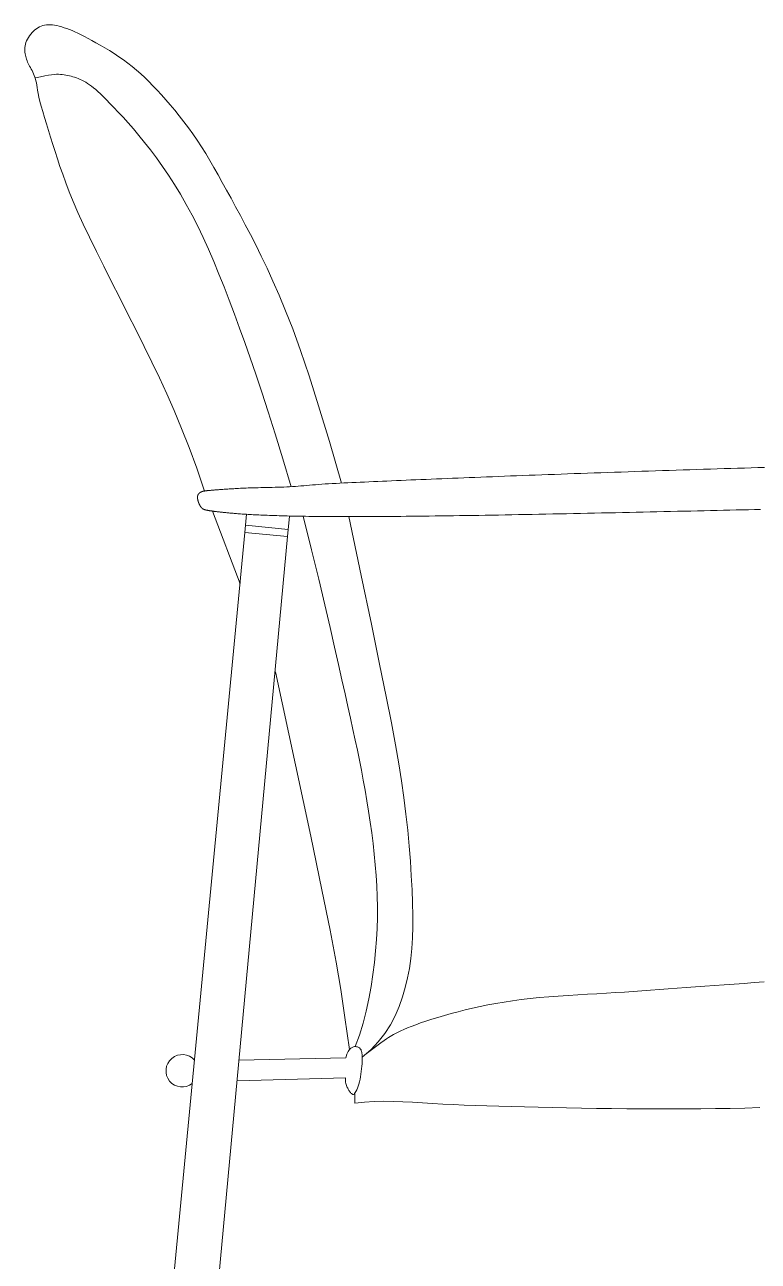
# Model space of a CAD drawing. Header units: metres. Extents: x -48 to 2360, y -1392 to 453.
# Drawn here: x 1304.758 to 1305.059, y 357.329 to 357.836 of the extents above; entities that cross this region are included whole.
import ezdxf

# ---------------------------------------------------------------- set-up
doc = ezdxf.new("R2010")
doc.units = ezdxf.units.M
doc.layers.get('0').update_dxf_attribs({"color": 200})
doc.layers.add('corte3', color=215, linetype='Continuous', lineweight=5)

# ---------------------------------------------------------------- blocks, each defined once
blk = doc.blocks.new('mesas y sillas de cafeteria')
for p, q in [((49.54799182636907, -14.29232031655556), (49.54869526156745, -14.28488210684554)), ((49.56549935613475, -14.29397601236997), (49.56629223037908, -14.28559206327918))]:
    blk.add_line(p, q)
for points in [[(49.53146824942451, -14.27532335044452), (49.52823059016737, -14.26598081426528), (49.52510004167289, -14.25747173149284), (49.52204336315754, -14.24965512449489), (49.51902731382961, -14.24239001564092), (49.51601865291104, -14.23553542730224), (49.51298413961376, -14.22895038184288), (49.50989053315152, -14.22249390163415), (49.50670459274352, -14.21602500904191), (49.50340838144712, -14.20943997060385), (49.50004517769958, -14.20278402949771), (49.49667356378995, -14.1961396730876), (49.49335212199639, -14.18958938871219), (49.49013943460614, -14.18321566373015), (49.48709408390187, -14.17710098548923), (49.48427465216719, -14.17132784134446), (49.4817397216857, -14.16597871863996), (49.47953120039074, -14.16111235537574), (49.4776242988064, -14.15669249214079), (49.47597755311199, -14.15265912016548), (49.47454949947587, -14.14895223067651), (49.47329867407916, -14.1455118149097), (49.47218361309297, -14.14227786409356), (49.47116285269021, -14.13919036946209), (49.47019492904747, -14.13618932224381), (49.4692473821442, -14.13322945462642), (49.46832376716247, -14.13032446261059), (49.46743664309452, -14.1275027831507), (49.46659856892347, -14.12479285320478), (49.46582210364159, -14.12222310973084), (49.46511980623745, -14.1198219896778), (49.46450423569604, -14.11761793000733), (49.46398795100959, -14.11563936767561), (49.46357809642177, -14.11390520510213), (49.4632601572157, -14.11239620659398), (49.46301420393502, -14.11108360192702), (49.46282030711882, -14.10993862087344), (49.46265853731074, -14.10893249319997), (49.46250896504807, -14.10803644868611), (49.46235166087808, -14.10722171710222), (49.46216669533624, -14.10645952822233), (49.46193893108011, -14.10572575645347), (49.46167239920942, -14.10501485474742), (49.46137592294053, -14.10432592068173), (49.46105832548801, -14.10365805183937), (49.46072843006459, -14.10301034580698), (49.46039505988756, -14.10238190016389), (49.46006703816693, -14.10177181249674), (49.45975318811998, -14.10117918038668), (49.45946080742578, -14.10060256899669), (49.45919109163242, -14.10003841383514), (49.45894371074519, -14.09948261799036), (49.45871833478213, -14.09893108454889), (49.45851463374856, -14.09837971659908), (49.45833227765434, -14.0978244172311), (49.45817093651294, -14.09726108953146), (49.45803028033515, -14.09668563658488), (49.45791115755583, -14.09609471309523), (49.45781913030351, -14.09548798018295), (49.45776093912991, -14.09486585058949), (49.45774332459496, -14.09422873704352), (49.457773027244, -14.09357705228467), (49.45785678763787, -14.09291120905073), (49.45800134632645, -14.09223162006856), (49.45821344386331, -14.0915386980796), (49.45849742120572, -14.09083432271655), (49.45884802093224, -14.09012624121169), (49.45925758602334, -14.08942366770134), (49.45971845945678, -14.08873581630723), (49.46022298421485, -14.08807190116931), (49.46076350327803, -14.08744113641478), (49.46133235962407, -14.08685273617448), (49.46192189623707, -14.0863159145847), (49.46252629420906, -14.08583835437275), (49.4631470870836, -14.08542161268451), (49.46378764651217, -14.08506571526232), (49.46445134415717, -14.0847706878485), (49.46514155166824, -14.08453655618541), (49.46586164070868, -14.08436334602084), (49.46661498292724, -14.08425108308984), (49.46740494998176, -14.08419979314203), (49.4682340136269, -14.08420907356776), (49.46910104599647, -14.08427680834211), (49.47000401931746, -14.08440045310272), (49.47094090582686, -14.08457746346903), (49.47190967774895, -14.08480529507506), (49.47290830731617, -14.08508140354752), (49.47393476676189, -14.08540324451496), (49.47498702831672, -14.08576827360048), (49.47606534184797, -14.08617530855736), (49.47717906780599, -14.08662861559606), (49.47833984427507, -14.08713382304632), (49.47955930934313, -14.0876965592397), (49.48084910109537, -14.0883224525096), (49.48222085762336, -14.0890171311803), (49.48368621700774, -14.08978622359064), (49.48525681733827, -14.0906353580649), (49.48693851136522, -14.09156819199052), (49.48871401046563, -14.09258049897653), (49.49056024068705, -14.09366608168057), (49.4924541280734, -14.09481874276571), (49.49437259867227, -14.09603228489323), (49.49629257851939, -14.09730051072256), (49.49819099366414, -14.09861722291498), (49.50004477015136, -14.09997622413175), (49.50183719708457, -14.10137385436428), (49.50357701581652, -14.10281660293367), (49.5052793307641, -14.1043134964857), (49.5069592463451, -14.10587356167161), (49.5086318669737, -14.10750582513901), (49.51031229706587, -14.10921931354096), (49.51201564103849, -14.11102305352142), (49.51375700330482, -14.11292607173527), (49.51554679036963, -14.11493495049217), (49.51737661706102, -14.11704649476633), (49.51923340030135, -14.11925506519219), (49.52110405700387, -14.12155502240785), (49.52297550408821, -14.12394072704774), (49.5248346584749, -14.12640653975177), (49.52666843707811, -14.12894682115257), (49.52846375681838, -14.13155593188822), (49.53021224753775, -14.13423038271139), (49.53192439080431, -14.13697528484226), (49.53361538110585, -14.13979789961741), (49.53530041293743, -14.14270548837703), (49.53699468078867, -14.14570531245408), (49.53871337915461, -14.14880463318332), (49.54047170252306, -14.15201071190859), (49.5422848453918, -14.15533080996101), (49.54416583084185, -14.15877686850581), (49.54611899635984, -14.16237954800636), (49.54814650801836, -14.16617418875285), (49.55025053189365, -14.17019613103548), (49.55243323406376, -14.17448071514809), (49.55469678060308, -14.17906328137724), (49.55704333758604, -14.18397917001676), (49.55947507109249, -14.18926372135502), (49.5620044947691, -14.19499725450805), (49.56468551255148, -14.20144000388245), (49.56758237594386, -14.20889718271974), (49.57075933645592, -14.21767400425233), (49.57428064559463, -14.22807568171265), (49.57821055486329, -14.2404074283404), (49.58261331577251, -14.25497445736619), (49.58755317982559, -14.2720819820297)], [(49.4622213296725, -14.10601314265114), (49.46426673358656, -14.10551636037053), (49.46601090182867, -14.10513613758121), (49.46749388404987, -14.10485910318312), (49.46875572989939, -14.10467188607618), (49.46983648902642, -14.1045611151585), (49.4707762110811, -14.10451341933003), (49.47161494571083, -14.10451542749433), (49.47239274256845, -14.10455376854406), (49.47314368836214, -14.10461736555044), (49.4738780180478, -14.10470431823342), (49.47460000364754, -14.1048150204806), (49.4753139171853, -14.1049498661796), (49.47602403067231, -14.10510924921618), (49.47673461613431, -14.10529356348525), (49.47744994559162, -14.10550320286347), (49.4781742910609, -14.10573856124574), (49.47891098827222, -14.10600042678016), (49.47965962779199, -14.10629116466589), (49.48041886389456, -14.1066135343608), (49.48118735085063, -14.10697029533185), (49.48196374294457, -14.10736420703506), (49.48274669444163, -14.10779802893376), (49.48353485961979, -14.10827452048943), (49.48432689275342, -14.10879644116176), (49.48512544008281, -14.10936945098365), (49.48594911569944, -14.11001081224822), (49.48682052565982, -14.11074068783273), (49.48776227602048, -14.11157924060535), (49.48879697283792, -14.11254663343243), (49.48994722217321, -14.11366302918395), (49.49123563007743, -14.11494859073355), (49.4926848026098, -14.11642348094756), (49.4943105104494, -14.11810409745158), (49.49610118274904, -14.11999177691541), (49.49803841328958, -14.1220840907572), (49.50010379584728, -14.12437861040053), (49.50227892420207, -14.12687290726717), (49.50454539212569, -14.12956455278254), (49.50688479340261, -14.13245111836295), (49.50927872180364, -14.13553017543563), (49.5117096552367, -14.13879916167753), (49.51416360810344, -14.14225497979533), (49.51662747893624, -14.14589439874908), (49.5190881662611, -14.14971418750247), (49.52153256861038, -14.15371111501918), (49.52394758451101, -14.15788195025743), (49.52632011249898, -14.16222346218274), (49.52863705109394, -14.16673241975514), (49.53088956150623, -14.17140577506143), (49.53308585562536, -14.17624121270455), (49.53523840801881, -14.18123660041419), (49.53735969324953, -14.18638980591277), (49.53946218588226, -14.1916986969245), (49.54155836047994, -14.19716114118273), (49.5436606916137, -14.20277500640987), (49.54578165384464, -14.20853816033377), (49.54793756934032, -14.21447540898043), (49.55016015067758, -14.22071931156097), (49.55248495803153, -14.22742936558825), (49.55494755158179, -14.23476506857151), (49.55758349150165, -14.24288591801815), (49.56042833797255, -14.25195141144832), (49.56351765117051, -14.26212104636579), (49.56688699127244, -14.27355432027798)], [(49.75935403784479, -14.28286309851683), (49.7568937790611, -14.28292048422736), (49.75440131736923, -14.28297859713348), (49.75187776135772, -14.28303739254625), (49.74932443362832, -14.28309681913743), (49.74674271028198, -14.28315682390166), (49.7441339674142, -14.28321735384452), (49.74149958112775, -14.28327835596792), (49.73884092751996, -14.28333977727561), (49.7361593826945, -14.2834015647677), (49.73345632274595, -14.28346366544974), (49.73073312377801, -14.28352602632003), (49.72799116189071, -14.28358859438231), (49.72523181317956, -14.2836513166385), (49.72245645374915, -14.28371414009234), (49.71966645969678, -14.28377701174577), (49.71686320712161, -14.2838398786007), (49.71404807212548, -14.28390268765725), (49.71122243080754, -14.2839653859246), (49.70838765926601, -14.28402792039378), (49.70554513360275, -14.28409023807944), (49.702696229916, -14.28415228597441), (49.69984232430488, -14.2842140110879), (49.69698479286944, -14.28427536041636), (49.69412501171337, -14.28433628096536), (49.6912643569276, -14.28439671973683), (49.68840420462402, -14.28445662373269), (49.68554593089084, -14.28451593995487), (49.68269091183447, -14.28457461540529), (49.67984052355405, -14.28463259708951), (49.6769961421478, -14.28468983200582), (49.67415914371577, -14.28474626715797), (49.67133090435618, -14.28480184954969), (49.66851280017454, -14.2848565261811), (49.66570620726361, -14.28491024405412), (49.66291250172708, -14.2849629501743), (49.66013305966317, -14.28501459153995), (49.6573692571701, -14.28506511515661), (49.65462247035157, -14.28511446802622), (49.65189407530579, -14.28516259714888), (49.64918544813099, -14.28520944952834), (49.64649796492995, -14.28525497216833), (49.64383300179998, -14.28529911206533), (49.64119193484021, -14.28534181623036), (49.6385761401516, -14.28538303165806), (49.63598699383328, -14.28542270535763), (49.63342587198622, -14.28546078432373), (49.63089415071136, -14.28549721556374), (49.6283932061051, -14.28553194607957), (49.62592441426932, -14.28556492287316), (49.62348915130224, -14.28559609294643), (49.62108873923989, -14.28562540606981), (49.61872428385323, -14.28565282309137), (49.61639683685371, -14.28567830762586), (49.61410744994737, -14.28570182329167), (49.61185717484386, -14.28572333370357), (49.6096470632483, -14.28574280247813), (49.60747816687126, -14.28576019323009), (49.60535153741966, -14.28577546957604), (49.6032680103408, -14.28578860620837), (49.60122755603788, -14.28579962212461), (49.59922992865086, -14.28580854739084), (49.59727488232329, -14.28581541208041), (49.5953621711933, -14.28582024626485), (49.59349154940628, -14.28582308001387), (49.59166277109853, -14.28582394340265), (49.58987559041543, -14.28582286649726), (49.58812970743293, -14.28581988214137), (49.58642460596184, -14.28581503424721), (49.58475971575808, -14.28580836950277), (49.58313446656666, -14.28579993458879), (49.58154828813895, -14.28578977619691), (49.58000061022631, -14.28577794100784), (49.57849086257374, -14.28576447570413), (49.57701847493536, -14.28574942697196), (49.57558287705888, -14.28573284150116), (49.57418349869658, -14.28571476597062), (49.57281976959257, -14.28569524706654), (49.57149111950002, -14.28567433147327), (49.57019697817123, -14.28565206587882), (49.56893677535209, -14.28562849696391), (49.56770994079216, -14.28560367141654), (49.56651590424281, -14.28557763592289), (49.5653540954545, -14.28555043716187), (49.56422394417496, -14.28552212182149), (49.56312488015374, -14.28549273658791), (49.56205633314039, -14.28546232814369), (49.5610177328881, -14.28543094317502), (49.56000850914279, -14.28539862836806), (49.55902809165582, -14.28536543040173), (49.55807591017492, -14.28533139596948), (49.55715139445329, -14.2852965717484), (49.55625397423955, -14.28526100442832), (49.55538307927873, -14.28522474069177), (49.55453813932672, -14.28518782722495), (49.55371858413127, -14.2851503107122), (49.5529238434392, -14.28511223783607), (49.55215334700461, -14.28507365528458), (49.55140652457521, -14.28503460974207), (49.55068280589967, -14.2849951478911), (49.54998162072843, -14.28495531641965), (49.54930239881105, -14.28491516200847), (49.54864456989617, -14.28487473134737), (49.54800756373788, -14.28483407111526), (49.54739081008211, -14.28479322800194), (49.54679373867748, -14.28475224868998), (49.5462157792781, -14.28471117986555), (49.54565636162897, -14.2846700682112), (49.54511491548055, -14.28462896041674), (49.54459087058513, -14.28458790315926), (49.54408365669042, -14.28454694312859), (49.5435927035478, -14.2845061270109), (49.54311744090501, -14.28446550148874), (49.54265729851522, -14.28442511324283), (49.54221170612163, -14.28438500896664), (49.54178010533087, -14.28434523350734), (49.54136198515698, -14.28430582440342), (49.54095684645745, -14.28426681735073), (49.54056419010431, -14.2842282480633), (49.5401835169605, -14.28419015223517), (49.53981432788532, -14.28415256556946), (49.53945612374719, -14.28411552377293), (49.53910840540902, -14.28407906254506), (49.53877072114938, -14.28404321027119), (49.53844280887552, -14.28400796604546), (49.53812445391668, -14.28397332164241), (49.53781544159392, -14.28393926883837), (49.53751555723011, -14.28390579941151), (49.53722458614902, -14.28387290513092), (49.53694231367626, -14.28384057777657), (49.5366685251347, -14.28380880912118), (49.53640301769792, -14.2837775891112), (49.53614563595329, -14.28374690037163), (49.53589623634161, -14.28371672369212), (49.53565467529825, -14.2836870398678), (49.53542080926218, -14.28365782969377), (49.53519449467331, -14.28362907396149), (49.53497558796607, -14.28360075346427), (49.53476394558584, -14.28357284899539), (49.53455942396158, -14.28354534134996), (49.53436187954139, -14.28351821131764), (49.53417116875789, -14.28349143969535), (49.53398714804825, -14.28346500727275), (49.5338096738551, -14.28343889485222), (49.5336386026147, -14.28341308321433), (49.53347379076695, -14.28338755316145), (49.53331509474719, -14.28336228548324), (49.53316237099716, -14.2833372609748), (49.53301547595129, -14.2833124604258), (49.5328742660522, -14.28328786463317), (49.53273859773617, -14.283263454392), (49.53260832744127, -14.28323921049196), (49.53248331160557, -14.28321511372633), (49.53236340666899, -14.28319114489022), (49.53224846906687, -14.28316728477512), (49.53213835524275, -14.28314351417794), (49.53203292163289, -14.28311981388833), (49.53193202467355, -14.28309616470142), (49.53183552080282, -14.28307254741048), (49.53174326646331, -14.28304894280882), (49.53165511808947, -14.2830253316879), (49.5315709321203, -14.28300169484282), (49.53149056499387, -14.28297801307053), (49.531413873151, -14.28295426715522), (49.53134071302793, -14.28293043789745), (49.53127094106276, -14.28290650609051), (49.53120441369811, -14.28288245252406), (49.53114098736569, -14.28285825799503), (49.53108051850813, -14.28283390329307), (49.5310228635617, -14.2828093692151), (49.5309678789672, -14.28278463655079), (49.53091542116272, -14.28275968609887), (49.53086534658451, -14.28273449864719), (49.53081751167065, -14.28270905499085), (49.53077177286195, -14.28268333592496), (49.5307279865965, -14.28265732224099), (49.53068600931238, -14.28263099473588), (49.53064569744402, -14.28260433419564), (49.53060690743678, -14.28257732142083), (49.53056949972324, -14.28254993800874), (49.53053335073582, -14.28252216879082), (49.5304983409078, -14.28249399941524), (49.5304643506679, -14.28246541551925), (49.53043126045122, -14.28243640274559), (49.53039895068468, -14.28240694673332), (49.53036730179974, -14.28237703312334), (49.53033619422877, -14.28234664756019), (49.5303055243985, -14.28231577891711), (49.53027525271409, -14.2822844289949), (49.53024535558234, -14.28225260282488), (49.53021580939912, -14.28222030544202), (49.53018659057216, -14.28218754187947), (49.53015767550005, -14.28215431717399), (49.53012904058505, -14.28212063635328), (49.53010066223123, -14.28208650445413), (49.53007252083898, -14.28205192731548), (49.53004461280398, -14.28201691401773), (49.53001693852184, -14.28198147443254), (49.5299894983882, -14.28194561844975), (49.52996229279506, -14.28190935594648), (49.52993532214077, -14.28187269680529), (49.52990858681642, -14.28183565090694), (49.52988208722218, -14.28179822813399), (49.52985582374731, -14.2817604383672), (49.52982979679291, -14.28172229149095), (49.52980400674915, -14.28168379738054), (49.52977845401165, -14.28164496592217), (49.52975313897605, -14.28160580699841), (49.52972806203798, -14.28156633048638), (49.52970322359215, -14.28152654626865), (49.52967862403329, -14.28148646423142), (49.52965426375431, -14.28144609424999), (49.52963014315628, -14.28140544621056), (49.52960626262666, -14.28136452999024), (49.5295826225647, -14.28132335547161), (49.52955922336514, -14.28128193254088), (49.52953606541905, -14.28124027107333), (49.52951314912843, -14.28119838095517), (49.52949047488164, -14.28115627206353), (49.52946804307976, -14.28111395428459), (49.52944585411205, -14.28107143749548), (49.52942390837688, -14.28102873158059), (49.52940220626624, -14.28098584642066), (49.52938074817848, -14.28094279189827), (49.5293595345056, -14.28089957789052), (49.52933856564505, -14.28085621428181), (49.52931784198972, -14.28081271095652), (49.52929736393617, -14.28076907779177), (49.52927713187819, -14.28072532467377), (49.52925714621142, -14.2806814614778), (49.52923740733331, -14.28063749808825), (49.52921791563313, -14.28059344438952), (49.52919867151013, -14.2805493102569), (49.52917967535996, -14.28050510557841), (49.52916092757187, -14.28046084023299), (49.52914242854695, -14.28041652409775), (49.52912417867628, -14.2803721670607), (49.52910617835732, -14.28032777900262), (49.52908842798479, -14.2802833698006), (49.52907092795249, -14.28023894934086), (49.52905367865424, -14.28019452749868), (49.52903668048839, -14.2801501141621), (49.52901993384603, -14.28010571921186), (49.52900343920555, -14.28006135231772), (49.52898719736095, -14.28001702231995), (49.52897120918442, -14.27997273784968), (49.52895547555545, -14.27992850753799), (49.52893999734533, -14.279884340016), (49.52892477543264, -14.27984024391299), (49.52890981068867, -14.27979622786006), (49.52889510398563, -14.27975230048833), (49.52888065652678, -14.27970846959761), (49.5288664707814, -14.27966473964261), (49.52885254954435, -14.27962111425586), (49.52883889561144, -14.27957759706624), (49.52882551177845, -14.2795341917008), (49.52881240083661, -14.27949090178299), (49.52879956558445, -14.27944773094714), (49.52878700881502, -14.27940468281486), (49.52877473340322, -14.27936176080766), (49.52876274254322, -14.27931896751397), (49.52875103951101, -14.27927630530758), (49.52873962757894, -14.27923377656771), (49.52872851002212, -14.27919138366815), (49.52871769012017, -14.27914912898632), (49.52870717114092, -14.27910701490509), (49.52869695636309, -14.27906504379462), (49.52868704905723, -14.27902321803231), (49.52867745250478, -14.27898154000104), (49.52866816997539, -14.2789400120746), (49.52865920474505, -14.27889863662858), (49.52865056008613, -14.27885741603677), (49.52864223927645, -14.27881635268568), (49.52863424559109, -14.27877544894363), (49.52862658230424, -14.27873470719351), (49.52861925268735, -14.27869412980726), (49.52861226001824, -14.27865371916778), (49.52860560757108, -14.27861347764701), (49.52859929862097, -14.27857340762421), (49.5285933364421, -14.27853351147496), (49.52858772430864, -14.27849379157669), (49.52858246549386, -14.27845425030864), (49.52857756327558, -14.27841489004459), (49.52857302092616, -14.27837571316559), (49.52856884172161, -14.2783367220436), (49.52856502893792, -14.2782979190597), (49.52856158584655, -14.27825930659128), (49.52855851572167, -14.27822088701032), (49.52855582184202, -14.27818266269787), (49.52855350748086, -14.27814463603136), (49.52855157591148, -14.27810680938637), (49.52855003040895, -14.27806918513852), (49.52854887424837, -14.27803176566886), (49.52854811070301, -14.27799455334934), (49.52854774304888, -14.27795755056104), (49.52854777456469, -14.27792075968136), (49.52854820851644, -14.2778841830841), (49.52854904818651, -14.27784782314484), (49.5285502968436, -14.27781168224828), (49.52855195776647, -14.2777757627664), (49.52855403422927, -14.27774006707295), (49.5285565295062, -14.27770459755084), (49.52855944686962, -14.27766935657564), (49.52856278959916, -14.27763434651933), (49.52856656096537, -14.27759956976661), (49.52857076424243, -14.27756502868942), (49.52857540270998, -14.27753072566884), (49.52858047955215, -14.27749666297314), (49.52858599762749, -14.27746284245222), (49.52859195970632, -14.27742926585597), (49.52859836855623, -14.27739593492879), (49.52860522694482, -14.27736285141691), (49.52861253764604, -14.27733001706292), (49.52862030342931, -14.27729743361851), (49.52862852706403, -14.2772651028281), (49.5286372109822, -14.27723302601589), (49.52864635627429, -14.27720120282174), (49.52865596368611, -14.27716963247076), (49.52866603397433, -14.27713831418259), (49.52867656788476, -14.27710724718054), (49.52868756616954, -14.27707643068788), (49.52869902958173, -14.27704586392429), (49.52871095886803, -14.27701554611122), (49.52872335469965, -14.27698547636464), (49.52873621740218, -14.27695565338036), (49.52874954722301, -14.27692607575409), (49.52876334441225, -14.27689674207068), (49.52877760921092, -14.27686765092039), (49.52879234186457, -14.27683880089535), (49.52880754262242, -14.27681019058946), (49.52882321173001, -14.27678181858937), (49.52883934943111, -14.27675368348901), (49.52885595597309, -14.27672578387501), (49.52887303160333, -14.2766981183413), (49.52889057656557, -14.27667068547998), (49.52890859110539, -14.27664348387771), (49.52892707546926, -14.27661651212657), (49.52894602990455, -14.27658976881503), (49.52896545465683, -14.27656325254065), (49.52898534997166, -14.27653696188645), (49.52900571609189, -14.27651089544452), (49.52902655327034, -14.27648505181241), (49.52904786174804, -14.27645942957133), (49.52906964177146, -14.27643402731701), (49.52909189358616, -14.27640884364155), (49.52911461744134, -14.27638387713159), (49.52913781357984, -14.27635912637925), (49.52916148224813, -14.27633458997479), (49.52918562369177, -14.27631026651216), (49.52921023815998, -14.27628615457797), (49.52923532589466, -14.27626225276435), (49.52926088714321, -14.27623855966158), (49.52928692215301, -14.27621507385993), (49.52931343116597, -14.27619179395515), (49.52934041443314, -14.27616871853024), (49.52936787219824, -14.27614584617913), (49.52939580470684, -14.27612317549574), (49.5294242122045, -14.27610070506489), (49.52945309493771, -14.27607843348051), (49.52948245315292, -14.27605635933287), (49.52951228709662, -14.27603448121226), (49.52954259701528, -14.27601279771079), (49.529573383149, -14.27599130741874), (49.52960464575244, -14.27597000892092), (49.52963638506753, -14.27594890081855), (49.52966860133711, -14.2759279816928), (49.52970129481128, -14.27590725014306), (49.52973446573469, -14.27588670475052), (49.52976811435565, -14.27586634411455), (49.52980224091516, -14.27584616681816), (49.52983684566334, -14.2758261714589), (49.52987193967874, -14.27580635610502), (49.52990757739553, -14.27578671675656), (49.52994382406996, -14.27576724889332), (49.52998074496918, -14.27574794799693), (49.53001840535853, -14.27572880954904), (49.5300568704979, -14.27570982902398), (49.53009620565444, -14.27569100191431), (49.5301364760935, -14.27567232369074), (49.53017779041784, -14.2756537877649), (49.53022043062174, -14.27563537924834), (49.53026472203692, -14.27561708118446), (49.53031099000509, -14.27559887661118), (49.53035955985706, -14.27558074857006), (49.53041075692636, -14.27556268010449), (49.53046490655015, -14.27554465425055), (49.53052233406561, -14.27552665405346), (49.53058337564016, -14.27550866203273), (49.53064841079049, -14.27549065863604), (49.53071782987445, -14.2754726237963), (49.5307920232417, -14.27545453744278), (49.53087138124283, -14.27543637950839), (49.53095629423569, -14.2754181299224), (49.53104715257086, -14.2753997686159), (49.53114434660074, -14.27538127551634), (49.53124826667772, -14.27536263055845), (49.53135930315784, -14.27534381367332), (49.53147784638986, -14.2753248047884), (49.53160428672982, -14.2753055838366), (49.53173901453283, -14.27528613074537), (49.53188242014403, -14.27526642544944), (49.5320348939249, -14.27524644787627), (49.53219682622057, -14.27522617795876), (49.53236860739253, -14.27520559562799), (49.5325506277868, -14.27518468081325), (49.53274327776126, -14.27516341344199), (49.53294694766464, -14.27514177345256), (49.53316202785118, -14.27511974076879), (49.53338890867599, -14.27509729532539), (49.53362798048693, -14.27507441704802), (49.53387963364366, -14.27505108587138), (49.53414425849678, -14.27502728172658), (49.53442224539594, -14.27500298454288), (49.53471398469537, -14.27497817424955), (49.53501986675292, -14.27495283078133), (49.53534028191552, -14.27492693406384), (49.53567562053922, -14.27490046403364), (49.53602627297641, -14.27487340061452), (49.53639262957768, -14.27484572374306), (49.53677508070086, -14.27481741334486), (49.53717401669473, -14.27478844935285), (49.53758982791351, -14.27475881170176), (49.53802290471231, -14.27472848031357), (49.53847363743898, -14.27469743512665), (49.53894241645139, -14.27466565606665), (49.53942963210011, -14.27463312306827), (49.53993567473844, -14.27459981605898), (49.54046093472152, -14.27456571497169), (49.5410058023981, -14.27453079973566), (49.5415706681224, -14.27449505028198), (49.54215592225137, -14.27445844653994), (49.54276195513285, -14.27442096844061), (49.54338915712196, -14.27438259591872), (49.54403791857294, -14.2743433088981), (49.54470862983726, -14.27430308731346), (49.54540234217257, -14.27426202795141), (49.54612275045292, -14.27422069500062), (49.5468742104631, -14.27417976951256), (49.54766107797877, -14.27413993253504), (49.54848770878471, -14.2741018651177), (49.54935845865748, -14.27406624830655), (49.55027768337732, -14.27403376315124), (49.55124973872898, -14.27400509069776), (49.55227692487279, -14.27398056769744), (49.55335331951756, -14.27395915369198), (49.55447094474766, -14.27393946391567), (49.55562182265476, -14.27392011362281), (49.55679797532775, -14.27389971804587), (49.55799142485466, -14.27387689242823), (49.5591941933244, -14.27385025201329), (49.56039830282771, -14.2738184120426), (49.56159710767406, -14.27378022057019), (49.56278929107157, -14.27373545689625), (49.56397486845435, -14.27368413313161), (49.56515385525017, -14.27362626139075), (49.56632626688861, -14.27356185379176), (49.56749211880469, -14.27349092244003), (49.56865142642437, -14.27341347945548), (49.56980420518266, -14.27332953694531), (49.57095181314344, -14.27323933894513), (49.57210097893676, -14.27314405715515), (49.57325977381424, -14.27304509519672), (49.57443626903842, -14.2729438566912), (49.57563853586998, -14.27284174525994), (49.57687464556966, -14.27274016452247), (49.57815266939087, -14.27264051809834), (49.57948067860161, -14.2725442096089), (49.58086473050116, -14.27245229480286), (49.58230282656132, -14.27236443791116), (49.58379095429973, -14.27227995529393), (49.58532510123314, -14.27219816331126), (49.5869012548801, -14.27211837832328), (49.588515402751, -14.27203991668648), (49.59016353236802, -14.27196209476097), (49.59184163124428, -14.27188422890868), (49.59354635821455, -14.27180575144484), (49.59527705739583, -14.27172655852519), (49.59703374421315, -14.27164666226236), (49.59881643410154, -14.271566074769), (49.60062514248875, -14.2714848081614), (49.60245988480619, -14.27140287454677), (49.60432067648708, -14.27132028604137), (49.60620753295825, -14.27123705475969), (49.60812046965293, -14.27115319281256), (49.61005950200251, -14.27106871231445), (49.61202464543658, -14.27098362537981), (49.61401591538652, -14.2708979441195), (49.61603332728464, -14.27081168064433), (49.6180768965587, -14.27072484707242), (49.62014663864193, -14.27063745551459), (49.62224256896297, -14.2705495180835), (49.62436470295415, -14.27046104689362), (49.62651305604686, -14.27037205405395), (49.62868764366976, -14.27028255168443), (49.63088848125699, -14.27019255189225), (49.63311558423629, -14.27010206679552), (49.63536896803907, -14.27001110850324), (49.63764864809764, -14.26991968912989), (49.63995463984247, -14.26982782078994), (49.64228692627967, -14.26973551627816), (49.64464536071955, -14.26964279114873), (49.64702976405169, -14.26954966162884), (49.64943995716294, -14.26945614395663), (49.65187576094195, -14.26936225436111), (49.65433699627556, -14.26926800908041), (49.65682348404971, -14.26917342434172), (49.65933504515215, -14.26907851638316), (49.66187137077668, -14.26898330418408), (49.66443163333224, -14.26888781771049), (49.667014875532, -14.26879208968057), (49.66962014009277, -14.26869615280521), (49.67224646972682, -14.26860003979709), (49.67489290714639, -14.26850378337622), (49.67755849507193, -14.26840741625347), (49.68024227621299, -14.26831097114336), (49.68294326085834, -14.26821448144983), (49.68566032960825, -14.26811798331619), (49.68839233062954, -14.26802151358243), (49.69113811209445, -14.26792510907944), (49.69389652217342, -14.26782880664177), (49.6966664090387, -14.26773264310759), (49.69944662086073, -14.26763665530598), (49.70223600580994, -14.26754088007874), (49.70503341205495, -14.26744535425678), (49.70783768777164, -14.26735011467463), (49.71064768112774, -14.267255198165), (49.71346224029458, -14.2671606415679), (49.71628021344532, -14.26706648171239), (49.71910044874585, -14.26697275543847), (49.72192179437207, -14.26687949957704), (49.72474309849076, -14.26678675096446), (49.72756320927783, -14.26669454643525), (49.73038097490007, -14.26660292282395), (49.73319524353155, -14.2665119169651), (49.7360048633409, -14.26642156569505), (49.73880868249762, -14.26633190584471), (49.74160554917762, -14.26624297425406), (49.74439431154678, -14.26615480775217), (49.74717381778191, -14.26606744317723), (49.74994291604617, -14.26598091736378), (49.75270045451634, -14.26589526714451), (49.75544528136197, -14.26581052935762), (49.75817624475258, -14.26572674083582), (49.76089219286132, -14.26564393841181)], [(49.54607281239896, -14.31333980099589), (49.53473475303053, -14.28357440664695)], [(49.59321580028427, -14.50307786553094), (49.59492432923707, -14.4983372103452), (49.59641515445674, -14.49346874819639), (49.59770200812909, -14.48851234962422), (49.59879862244725, -14.48350788515381), (49.59971872960068, -14.47849522532488), (49.60047606178068, -14.47351424067529), (49.6010843511749, -14.46860480173564), (49.60155732997464, -14.46380677904017), (49.60190735766901, -14.45914908986015), (49.60214130295026, -14.45461683841313), (49.60226466179938, -14.4501841756537), (49.60228293020828, -14.44582525253099), (49.60220160416247, -14.44151422000141), (49.60202617965024, -14.43722522901589), (49.60176215265983, -14.43293243053085), (49.60141501917678, -14.42860997549542), (49.60099061773599, -14.42423972457073), (49.60049615705339, -14.4198343772423), (49.59993918839427, -14.41541434270403), (49.59932726302122, -14.41100003014981), (49.59866793219953, -14.40661184877536), (49.59796874718722, -14.40227020776729), (49.59723725925414, -14.39799551632495), (49.5964810196574, -14.39380818363861), (49.59570478138994, -14.38971395607223), (49.59490210432887, -14.38565992865551), (49.59406375008166, -14.38157853359735), (49.59318048025216, -14.37740220309388), (49.59224305644511, -14.37306336935217), (49.591242240268, -14.36849446457563), (49.59016879332466, -14.36362792096043), (49.58901347721803, -14.35839617071542), (49.58775951478037, -14.35271289410048), (49.5863599737304, -14.34641676361207), (49.58476038300523, -14.33932769980674), (49.58290627155202, -14.33126562323923), (49.58074316831426, -14.32205045446972), (49.57821660222817, -14.31150211404747), (49.5752721022418, -14.29944052253632), (49.57185519729865, -14.28568560049098)], [(49.59603938330747, -14.50732947494907), (49.59955193412952, -14.50435994180043), (49.60262625878295, -14.50114807794125), (49.60529563300679, -14.49773027370247), (49.60759333253554, -14.49414291942412), (49.6095526331128, -14.49042240543713), (49.61120681047942, -14.48660512207971), (49.6125891403708, -14.48272745968279), (49.613732898526, -14.47882580857913), (49.61466819985981, -14.47492303598119), (49.61541251596555, -14.47098791660028), (49.6159801576041, -14.46697570202014), (49.61638543554454, -14.46284164382996), (49.61664266055232, -14.45854099360622), (49.61676614339285, -14.45402900294357), (49.61677019482977, -14.44926092342212), (49.61666912563032, -14.44419200663106), (49.61647410583282, -14.43879060631298), (49.61618374257523, -14.43307748485131), (49.61579350226657, -14.4270865067956), (49.61529885131949, -14.42085153668449), (49.61469525614211, -14.41440643906935), (49.61397818314799, -14.40778507848881), (49.61314309874615, -14.40102131949061), (49.61218546934651, -14.39414902661883), (49.61108313769819, -14.38709759724952), (49.60974345190243, -14.37937856009194), (49.6080561363915, -14.37039897667637), (49.60591091560036, -14.35956590854039), (49.60319751396764, -14.34628641722702), (49.5998056559265, -14.32996756427019), (49.59562506591647, -14.31001641120565), (49.59054546836614, -14.28584001957097)], [(49.54799182636907, -14.29232031655556), (49.48796394357669, -14.92034712088935), (49.50719171965193, -14.92154209291402), (49.56549935613475, -14.29397601236997)], [(49.54799182636907, -14.29232031655556), (49.56549935613475, -14.29397601236997)], [(49.54826933471577, -14.28938590939651), (49.56577686448418, -14.29104160521456)], [(49.59089205211512, -14.50429891842759), (49.5890055107493, -14.49106712538014), (49.5872858461089, -14.47971431126462), (49.58537783833435, -14.46842537604243), (49.58292626757066, -14.4553852196841), (49.57957591395007, -14.43877874215468), (49.57497155761575, -14.41679084341922), (49.56875797870816, -14.38760642344641), (49.56057995736501, -14.34941038219949)], [(49.59710051952698, -14.50643238353587), (49.59987157084197, -14.50436496491238), (49.60204852838888, -14.50274345506841), (49.60372968998581, -14.50149877987133), (49.60501335344543, -14.50056186519942), (49.60599781658493, -14.49986363691823), (49.6067813772197, -14.49933502090425), (49.60746233316331, -14.49890694302849), (49.60813898223296, -14.49851032916195), (49.60889556187885, -14.49808765101261), (49.60976006812325, -14.4976275636036), (49.6107464366205, -14.49713026780228), (49.61186860302951, -14.49659596446872), (49.61314050300552, -14.49602485446667), (49.61457607220746, -14.49541713865619), (49.61618924629056, -14.49477301790103), (49.61799396091737, -14.49409269306125), (49.61999888873379, -14.49337765379823), (49.62219165037186, -14.49263454497486), (49.62455460345245, -14.4918713002462), (49.62707010559734, -14.49109585327096), (49.62972051443467, -14.49031613770785), (49.63248818758257, -14.48954008721557), (49.63535548266645, -14.48877563545102), (49.63830475730811, -14.48803071607108), (49.64132248933129, -14.48731251145182), (49.64441163735137, -14.48662519877325), (49.64757928018935, -14.48597220394186), (49.65083249666077, -14.48535695286046), (49.65417836558026, -14.48478287142279), (49.65762396577338, -14.48425338553534), (49.66117637605021, -14.48377192109911), (49.66484267522992, -14.48334190400965), (49.66862407635836, -14.48296480868157), (49.67249832939979, -14.48263430357474), (49.67643731853968, -14.48234210565533), (49.68041292796988, -14.48207993189499), (49.68439704188222, -14.4818394992617), (49.6883615444649, -14.48161252472528), (49.69227831990429, -14.48139072525373), (49.69611925239496, -14.48116581782051), (49.69986476357644, -14.48093117015014), (49.7035294248908, -14.48068675300601), (49.70713634523145, -14.48043418790803), (49.71070863349178, -14.4801750963743), (49.71426939856337, -14.47991109992654), (49.71784174934419, -14.47964382008649), (49.72144879472307, -14.47937487837044), (49.72511364359434, -14.47910589630555), (49.72885427138226, -14.47883789423577), (49.73266811962367, -14.47856948783374), (49.73654749638899, -14.47829869158886), (49.74048470974503, -14.47802352001236), (49.74447206776222, -14.47774198758998), (49.74850187850552, -14.47745210882385), (49.75256645004538, -14.47715189821247), (49.75665809044949, -14.47683937025613), (49.76077225592235, -14.4765129247553)], [(49.59306486122023, -14.5262412344855), (49.59702288430071, -14.52580090549964), (49.6009533246488, -14.52555424124148), (49.60487274417665, -14.52546981814521), (49.60879770480005, -14.52551621263774), (49.612744768433, -14.52566200116053), (49.61673049698857, -14.52587576013502), (49.62077145238163, -14.52612606600451), (49.62488419652254, -14.52638149519044), (49.6290856680389, -14.52661638710924), (49.63339431238001, -14.52682813307547), (49.63782895171153, -14.52701988738045), (49.64240840819821, -14.52719480432279), (49.64715150399934, -14.52735603818837), (49.65207706127967, -14.52750674327581), (49.65720390220486, -14.52765007387643), (49.66255084893328, -14.52778918428157), (49.66812720791586, -14.52792621281878), (49.67390422271183, -14.52805923392589), (49.67984362117841, -14.52818530608238), (49.68590713115827, -14.52830148775138), (49.69205648050684, -14.52840483741056), (49.69825339706767, -14.52849241353397), (49.70445960869438, -14.52856127459017), (49.71063684323144, -14.52860847905504), (49.71675573642733, -14.52863153475118), (49.72282255559458, -14.52862974692471), (49.72885247594331, -14.52860287016483), (49.73486067268004, -14.52855065907352), (49.74086232102218, -14.52847286824544), (49.7468725961744, -14.52836925226984), (49.75290667334593, -14.52823956575048), (49.75897972774783, -14.52808356328205)], [(49.5892499158972, -14.51585385139879), (49.58920312734244, -14.51653259126579), (49.58920780858807, -14.51714181838361), (49.58925703384466, -14.5176896084522), (49.58934387732461, -14.51818403716061), (49.58946141324213, -14.51863318020332), (49.58960271580781, -14.51904511327484), (49.58976085923314, -14.51942791206602), (49.58992891773505, -14.51978965227136), (49.59010114119064, -14.52013689319938), (49.59027648216488, -14.52047012861294), (49.5904550688856, -14.52078833589803), (49.59063702958701, -14.52109049243336), (49.59082249249968, -14.52137557559945), (49.59101158585418, -14.52164256277683), (49.59120443788015, -14.52189043134968), (49.59140117681181, -14.52211815869305), (49.59160212874212, -14.5223224657675), (49.59180841121724, -14.52249104782095), (49.59202133965209, -14.52260934367769), (49.59224222944886, -14.52266279216201), (49.59247239602428, -14.5226368320964), (49.59271315478509, -14.52251690230514), (49.5929658211453, -14.52228844161255), (49.59323171051255, -14.5219368888429), (49.5935109174261, -14.52145249042951), (49.5937986529525, -14.52084472324896), (49.59408890728355, -14.52012787179046), (49.59437567061195, -14.51931622053598), (49.59465293313224, -14.51842405397838), (49.59491468503893, -14.5174656565996), (49.59515491652473, -14.51645531289068), (49.59536761778054, -14.51540730733723), (49.59554812120314, -14.51433625579921), (49.59569712796201, -14.51325809965056), (49.5958166814371, -14.51218911164142), (49.59590882499742, -14.51114556451284), (49.59597560202292, -14.51014373101498), (49.59601905588261, -14.50919988389796), (49.5960412299537, -14.50833029590285), (49.59604416760794, -14.50755123978524), (49.59602956583876, -14.50687440955153), (49.59599773611717, -14.50629318430947), (49.59594864352675, -14.50579636441762), (49.5958822531602, -14.5053727502418), (49.59579853010473, -14.50501114215513), (49.59569743944394, -14.50470034051796), (49.59557894627233, -14.50442914570158), (49.59544301567257, -14.50418635806636), (49.59528894324194, -14.50396303081106), (49.59511334659783, -14.50375922842068), (49.59491217386858, -14.50357726821858), (49.59468137317981, -14.50341946752087), (49.59441689265805, -14.50328814364366), (49.59411468042981, -14.50318561390486), (49.5937706846189, -14.50311419562058), (49.59338085335639, -14.50307620611238), (49.59294345238231, -14.50308060367206), (49.59246601792893, -14.50316291050513), (49.59195840383381, -14.50336528978914), (49.59143046394911, -14.50372990470169), (49.59089205211512, -14.50429891842759), (49.59035302218308, -14.50511449414262), (49.58982322799329, -14.50621879502978), (49.58931252339153, -14.50765398426847)], [(49.54555744390836, -14.50861115194493), (49.58931252339153, -14.50765398426847)], [(49.54477049164689, -14.51708113247696), (49.5892499158972, -14.51585385139879)], [(49.59306486121841, -14.52215749311836), (49.59306486122023, -14.5262412344855)]]:
    blk.add_lwpolyline(points)
blk.add_arc((49.5222775277789, -14.51298500760277), 0.006647485875552827, 40.73057082108152, 308.3497437192426)

msp = doc.modelspace()

# ---------------------------------------------------------------- block references
at = {"layer": 'corte3', "transparency": 33554687}
msp.add_blockref('mesas y sillas de cafeteria', (1255.300390138466, 371.9204163293816), dxfattribs=at)

doc.saveas('drawing.dxf')
